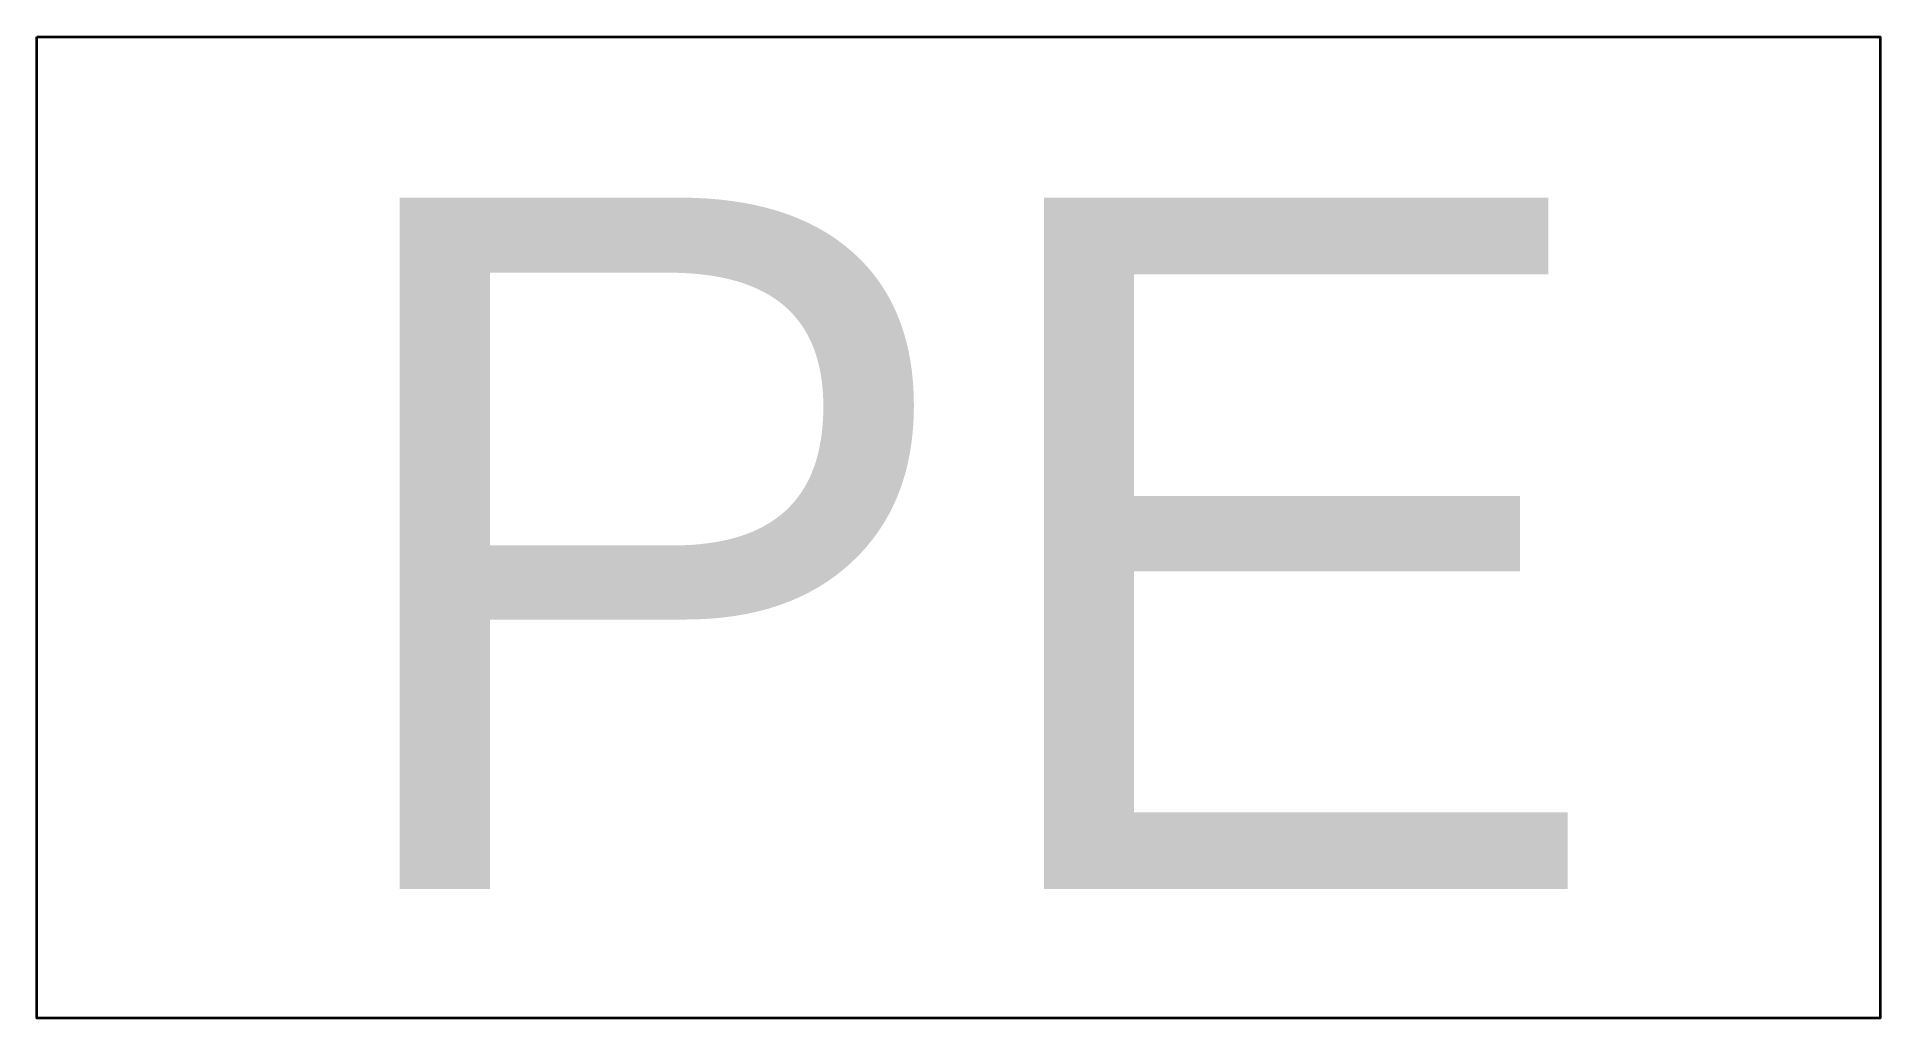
# Model space of a CAD drawing. Header units: feet. Extents: x -1.59 to 1.59, y -0.85 to 0.85.
import ezdxf

# ---------------------------------------------------------------- set-up
doc = ezdxf.new("R2010")
doc.units = ezdxf.units.FT
doc.header["$MEASUREMENT"] = 0
doc.layers.get('0').update_dxf_attribs({"lineweight": 35})
doc.layers.add('TEXT', color=7, linetype='Continuous', lineweight=5)
doc.styles.add('PDF Arial', font='arial.ttf')

# ---------------------------------------------------------------- blocks, each defined once
blk = doc.blocks.new('A$Ca9a8b248')
blk.add_lwpolyline([(0, 0.08469), (0.159, 0.08469), (0.159, 0), (0, 0)], close=True)
at = {"layer": 'TEXT', "style": 'PDF Arial'}
blk.add_text('PE', height=0.059652, dxfattribs=at).set_placement((0.02447, 0.01116))

msp = doc.modelspace()

# ---------------------------------------------------------------- block references
at = {"xscale": 20, "yscale": 20, "zscale": 20}
msp.add_blockref('A$Ca9a8b248', (-1.59, -0.8469), dxfattribs=at)

doc.saveas('drawing.dxf')
